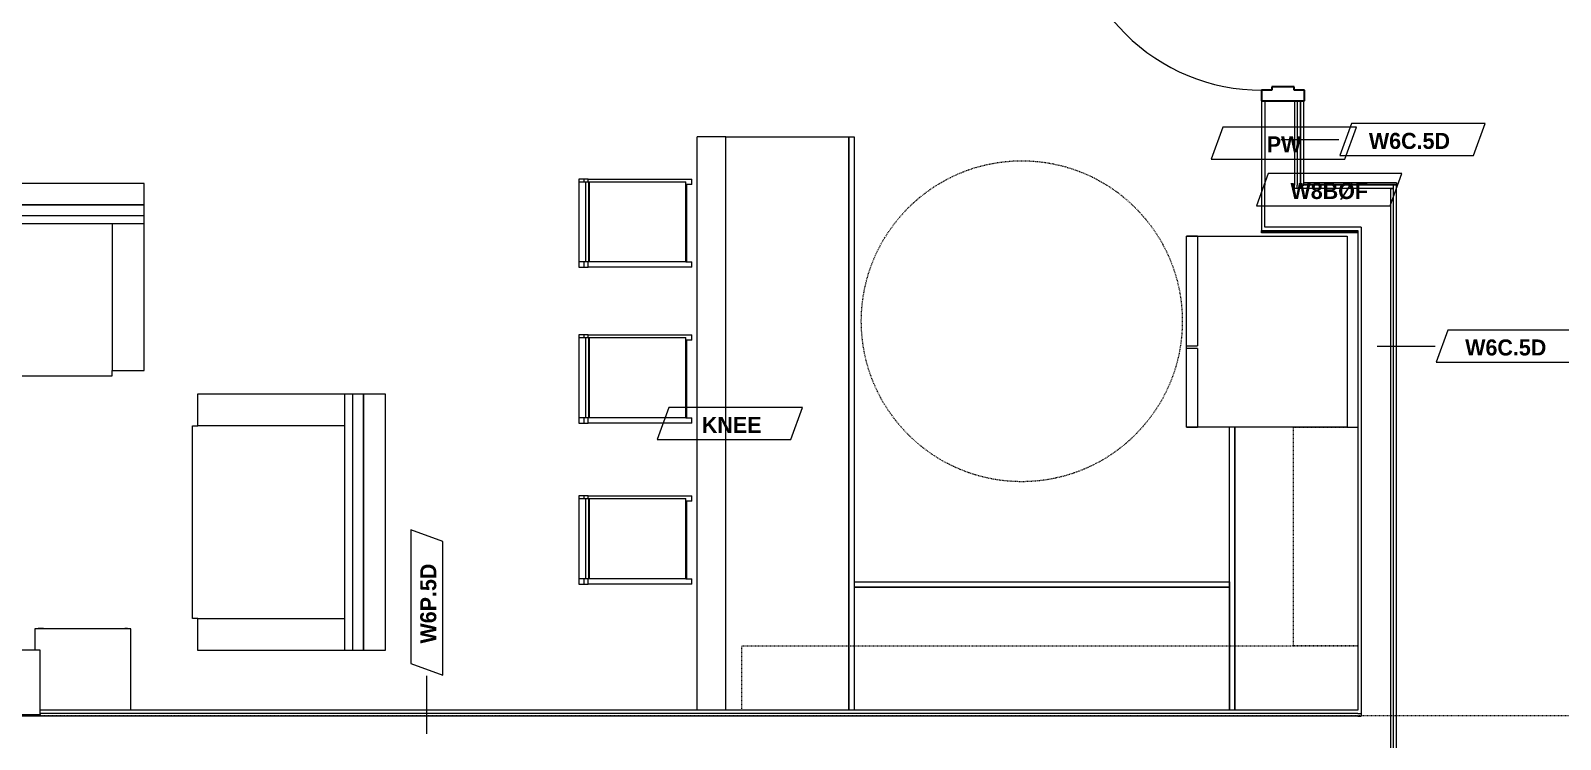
# Model space of a CAD drawing. Header units: inches. Extents: x -4010 to -1814, y 9846 to 12241.
# Drawn here: x -3735.4 to -3449.4, y 10549.2 to 10681.7 of the extents above; entities that cross this region are included whole.
import ezdxf

# ---------------------------------------------------------------- set-up
doc = ezdxf.new("R2010")
doc.units = ezdxf.units.IN
doc.header["$MEASUREMENT"] = 0
doc.linetypes.add('Dash', pattern=[0.25, 0.125, -0.125])
doc.linetypes.add('Dash_2_', pattern=[0.25, 0.125, -0.125])
for name, color, linetype, lineweight in [('0-1', 7, 'Continuous', 5), ('0-2', 7, 'Continuous', 9), ('A-DOOR-1', 7, 'Continuous', 9), ('A-DOOR-2', 10, 'Continuous', 30), ('A-DOOR-FRAM-2', 10, 'Continuous', 30), ('A-GENM', 5, 'Continuous', 9), ('A-GENM-HDLN', 13, 'Dash', 9), ('A-WALL-2', 250, 'Continuous', 18), ('A-WALL-3', 113, 'Continuous', 9), ('A-WALL-IDEN', 211, 'Continuous', 9), ('G-ANNO-SYMB-4', 111, 'Dash_2_', 9), ('I-FURN', 30, 'Continuous', 9), ('I-WALL-3', 7, 'Continuous', 9), ('Q-CASE', 31, 'Continuous', 9), ('Q-CASE-HDLN', 31, 'Dash', 9), ('Q-SPCQ', 91, 'Continuous', 9)]:
    doc.layers.add(name, color=color, linetype=linetype, lineweight=lineweight)
doc.styles.add('Century Gothic_B_1', font='GOTHICB.TTF', dxfattribs={"height": 3})

# ---------------------------------------------------------------- blocks, each defined once
blk = doc.blocks.new('Basic Wall _ INT - W8BØF - _5_8 GYP - 2X8 WOOD_BATT_ - 5_8 GYP_ - ___-2320033-UNIT PLANS - 1ST FLOOR')
at = {"layer": 'I-WALL-3'}
for p, q in [((-3505.3, 10644.23), (-3505.3, 10644.28)), ((-3505.3, 10644.15), (-3505.3, 10644.23)), ((-3505.3, 10644.15), (-3487.3, 10644.15)), ((-3505.3, 10643.86), (-3505.3, 10644.15)), ((-3487.3, 10643.86), (-3505.3, 10643.86))]:
    blk.add_line(p, q, dxfattribs=at)
blk = doc.blocks.new('Basic Wall _ INT - W8BØF - _5_8 GYP - 2X8 WOOD_BATT_ - 5_8 GYP_ - ___-2320032-UNIT PLANS - 1ST FLOOR')
at = {"layer": 'I-WALL-3'}
for p, q in [((-3480.05, 10653.19), (-3497.42, 10653.19)), ((-3480.05, 10652.9), (-3497.42, 10652.9)), ((-3480.05, 10653.19), (-3480.05, 10652.9)), ((-3480.05, 10652.9), (-3480.05, 10652.82)), ((-3480.05, 10652.82), (-3480.05, 10652.78))]:
    blk.add_line(p, q, dxfattribs=at)
blk = doc.blocks.new('HOLLOW METAL - UNIT DOOR-2191978-UNIT PLANS - 1ST FLOOR')
at = {"layer": 'A-DOOR-1'}
blk.add_arc((18, 3.875), 36, 90, 180, dxfattribs=at)
at = {"layer": 'A-DOOR-2'}
for p, q in [((18, 39.875), (16.25, 39.875)), ((16.25, 39.875), (16.25, 3.875)), ((18, 3.875), (18, 39.875)), ((16.25, 3.875), (18, 3.875))]:
    blk.add_line(p, q, dxfattribs=at)
at = {"layer": 'A-DOOR-FRAM-2'}
for p, q in [((-18, 3.875), (-20, 3.875)), ((-20, 3.875), (-20, -4.125)), ((-18, 1.9375), (-18, 3.875)), ((18, 3.875), (18, 1.9375)), ((20, 3.875), (18, 3.875)), ((20, -4.125), (20, 3.875)), ((-17.375, 1.9375), (-18, 1.9375)), ((-17.375, -2.1875), (-17.375, 1.9375)), ((18, 1.9375), (17.375, 1.9375)), ((17.375, 1.9375), (17.375, -2.1875)), ((-18, -4.125), (-18, -2.1875)), ((-18, -2.1875), (-17.375, -2.1875)), ((17.375, -2.1875), (18, -2.1875)), ((18, -2.1875), (18, -4.125)), ((-20, -4.125), (-18, -4.125)), ((18, -4.125), (20, -4.125))]:
    blk.add_line(p, q, dxfattribs=at)
blk = doc.blocks.new('CTR - 1st Phase - Common Walls_rvt-1-UNIT PLANS - 1ST FLOOR')
at = {"layer": 'A-WALL-2'}
for p, q in [((-3504.67, 10668.53), (-3504.67, 10652.78)), ((-3499.17, 10668.53), (-3499.17, 10652.78)), ((-3498.67, 10668.53), (-3498.67, 10652.78)), ((-3504.67, 10652.15), (-3504.67, 10652.78)), ((-3504.67, 10644.9), (-3504.67, 10652.15)), ((-3499.17, 10652.15), (-3499.17, 10652.78)), ((-3498.67, 10652.15), (-3499.17, 10652.15)), ((-3498.67, 10652.15), (-3499.17, 10652.15)), ((-3498.67, 10652.15), (-3498.67, 10652.78)), ((-3498.05, 10652.15), (-3498.67, 10652.15)), ((-3498.05, 10652.15), (-3498.67, 10652.15)), ((-3498.05, 10652.15), (-3498.05, 10652.78)), ((-3481.17, 10652.15), (-3498.05, 10652.15)), ((-3481.17, 10652.15), (-3480.67, 10652.15)), ((-3481.17, 10652.15), (-3481.17, 10644.9)), ((-3480.67, 10652.15), (-3481.17, 10652.15)), ((-3480.67, 10652.78), (-3480.67, 10652.15)), ((-3480.67, 10652.15), (-3480.67, 10644.28)), ((-3486.67, 10644.9), (-3504.67, 10644.9)), ((-3486.67, 10644.9), (-3486.67, 10644.28)), ((-3486.67, 10644.28), (-3486.67, 10554)), ((-3481.17, 10644.9), (-3481.17, 10644.28)), ((-3481.17, 10644.28), (-3481.17, 10418.16)), ((-3480.67, 10644.28), (-3480.67, 10418.16)), ((-3487.3, 10553.5), (-3823.82, 10553.5)), ((-3487.3, 10554), (-3733.62, 10554)), ((-3487.3, 10554), (-3486.67, 10554)), ((-3487.3, 10553.5), (-3486.67, 10553.5)), ((-3486.67, 10554), (-3486.67, 10553.5)), ((-3486.67, 10554), (-3486.67, 10553.5))]:
    blk.add_line(p, q, dxfattribs=at)
at = {"layer": 'I-WALL-3'}
for p, q in [((-3505.3, 10668.53), (-3505.3, 10652.78)), ((-3498.05, 10652.78), (-3498.05, 10668.53)), ((-3498.05, 10668.53), (-3498.05, 10652.78)), ((-3497.42, 10652.78), (-3497.42, 10668.53)), ((-3505.3, 10652.78), (-3505.3, 10644.9)), ((-3480.67, 10652.78), (-3498.05, 10652.78)), ((-3498.05, 10652.78), (-3497.42, 10652.78)), ((-3480.05, 10652.78), (-3480.67, 10652.78)), ((-3480.05, 10644.28), (-3480.05, 10652.78)), ((-3505.3, 10644.9), (-3505.3, 10644.28)), ((-3505.3, 10644.28), (-3487.3, 10644.28)), ((-3487.3, 10644.28), (-3487.3, 10554.63)), ((-3480.05, 10418.16), (-3480.05, 10644.28)), ((-3487.3, 10554.63), (-3733.62, 10554.63))]:
    blk.add_line(p, q, dxfattribs=at)
at = {"layer": '0-2', "rotation": 89.99999999999123}
blk.add_blockref('HOLLOW METAL - UNIT DOOR-2191978-UNIT PLANS - 1ST FLOOR', (-3501.42, 10688.53), dxfattribs=at)
at = {"layer": '0-2'}
for name in ['Basic Wall _ INT - W8BØF - _5_8 GYP - 2X8 WOOD_BATT_ - 5_8 GYP_ - ___-2320032-UNIT PLANS - 1ST FLOOR', 'Basic Wall _ INT - W8BØF - _5_8 GYP - 2X8 WOOD_BATT_ - 5_8 GYP_ - ___-2320033-UNIT PLANS - 1ST FLOOR']:
    blk.add_blockref(name, (0, 0), dxfattribs=at)
blk = doc.blocks.new('Entertainment_Center_14771 - Entertainment_Center_14771-1352616-UNIT PLANS - 1ST FLOOR')
at = {"layer": 'I-FURN'}
for p, q in [((-19, 6.12), (19, 6.12)), ((-19, 6), (-19, 6.12)), ((19, 6), (-19, 6)), ((19, 6), (-19, 6)), ((-19, 6), (-19, -6)), ((19, 6.12), (19, 6)), ((19, -6), (19, 6)), ((-36, 5.22), (-36, -10)), ((36, -10), (36, 5.22)), ((-19, -6), (19, -6)), ((-18, -10), (-18, -6)), ((18, -6), (18, -10)), ((-36, -10), (-18, -10)), ((-35.34, -10), (-35.34, -10.03)), ((-35.34, -10.03), (-34.85, -10.03)), ((-34.85, -10.03), (-34.85, -10)), ((-19.66, -10), (-19.66, -10.03)), ((-19.66, -10.03), (-18.66, -10.03)), ((-18.66, -10.03), (-18.66, -10)), ((18, -10), (36, -10)), ((18.66, -10), (18.66, -10.03)), ((18.66, -10.03), (19.66, -10.03)), ((19.66, -10.03), (19.66, -10)), ((34.85, -10), (34.85, -10.03)), ((34.85, -10.03), (35.34, -10.03)), ((35.34, -10.03), (35.34, -10))]:
    blk.add_line(p, q, dxfattribs=at)
blk = doc.blocks.new('Couch-Both_Arms-Generic - 1-1352606-UNIT PLANS - 1ST FLOOR')
at = {"layer": 'I-FURN'}
for p, q in [((42, 17.5), (-42, 17.5)), ((-42, 17.5), (-42, 13.5)), ((42, 13.5), (42, 17.5)), ((-42, 13.5), (42, 13.5)), ((42, 13.5), (-42, 13.5)), ((-42, 13.5), (-42, 10)), ((-42, 11.5), (42, 11.5)), ((42, 10), (42, 13.5)), ((-42, 10), (-42, -17.5)), ((-42, 10), (42, 10)), ((-36, -17.5), (-36, 10)), ((36, 10), (36, -17.5)), ((42, -17.5), (42, 10)), ((-42, -17.5), (-36, -17.5)), ((-36, -17.5), (-36, -18.5)), ((-36, -18.5), (36, -18.5)), ((36, -18.5), (36, -17.5)), ((36, -17.5), (42, -17.5))]:
    blk.add_line(p, q, dxfattribs=at)
blk = doc.blocks.new('Couch-Both_Arms-Generic - 2-1523460-UNIT PLANS - 1ST FLOOR')
at = {"layer": 'I-FURN'}
for p, q in [((-24, 17.5), (-18, 17.5)), ((-24, -10), (-24, 17.5)), ((-18, 18.5), (18, 18.5)), ((-18, 17.5), (-18, 18.5)), ((-18, 17.5), (-18, -10)), ((18, 18.5), (18, 17.5)), ((18, 17.5), (24, 17.5)), ((18, -10), (18, 17.5)), ((24, 17.5), (24, -10)), ((-24, -10), (24, -10)), ((-24, -13.5), (-24, -10)), ((24, -10), (24, -13.5)), ((-24, -11.5), (24, -11.5)), ((-24, -13.5), (24, -13.5)), ((-24, -17.5), (-24, -13.5)), ((24, -13.5), (-24, -13.5)), ((24, -13.5), (24, -17.5)), ((24, -17.5), (-24, -17.5))]:
    blk.add_line(p, q, dxfattribs=at)
blk = doc.blocks.new('Bar_Stool_6722_1_ - Bar_Stool_6722_1_-V105-UNIT PLANS - 1ST FLOOR')
at = {"layer": 'I-FURN'}
for p, q in [((1, 0), (0, 0)), ((0, 0), (0, -0.98)), ((1, -1.24), (1, 0)), ((16, 0), (1, 0)), ((16, 0), (16, -1.24)), ((0, -0.98), (1, -0.98)), ((0, -0.98), (0, -1.78)), ((0, -1.78), (1, -1.78)), ((0, -17.72), (0, -1.78)), ((1, -1.91), (1, -1.24)), ((16, -1.24), (1, -1.24)), ((1, -1.91), (16, -1.91)), ((1, -2.03), (1, -1.91)), ((1, -17.63), (1, -2.03)), ((1, -2.03), (16, -2.03)), ((16.5, 0), (16, 0)), ((16, -0.98), (16.5, -0.98)), ((16, -1.24), (16, -1.91)), ((16, -1.78), (16.5, -1.78)), ((16, -1.91), (16, -2.03)), ((16, -2.03), (16, -17.63)), ((16.5, -0.98), (16.5, 0)), ((16.5, -1.78), (16.5, -0.98)), ((16.5, -1.78), (16.5, -17.72)), ((0, -19.21), (0, -17.72)), ((0, -21.13), (0, -19.21)), ((1, -19.89), (1, -17.63)), ((1, -19.99), (1, -19.89)), ((1, -19.99), (1, -20.06)), ((1, -20), (16, -20)), ((15.5, -20.06), (15.5, -19.99)), ((16, -17.63), (16, -19.89)), ((16, -19.89), (16, -19.99)), ((16.5, -17.72), (16.5, -19.21)), ((16.5, -19.21), (16.5, -21.13)), ((0, -21.13), (1, -21.13)), ((1, -20.06), (1, -20.14)), ((15.5, -20.14), (1, -20.14)), ((1, -20.14), (1, -21.13)), ((15.5, -20.14), (15.5, -20.06)), ((15.5, -21.13), (15.5, -20.14)), ((15.5, -21.13), (16.5, -21.13))]:
    blk.add_line(p, q, dxfattribs=at)
blk = doc.blocks.new('OD_CW_Upper Cabinet - OD_CW_Upper Cabinet-3856829-UNIT PLANS - 1ST FLOOR')
at = {"layer": 'Q-CASE-HDLN'}
for p, q in [((0.74, -24), (0.74, -12)), ((0.74, -12), (115.86, -12)), ((115.86, -12), (115.86, -24)), ((115.86, -24), (0.74, -24))]:
    blk.add_line(p, q, dxfattribs=at)
blk = doc.blocks.new('OD_CW_Base Cabinet - OD_CW_Base Cabinet-V133-UNIT PLANS - 1ST FLOOR')
at = {"layer": 'Q-CASE'}
for p, q in [((0.74, 0), (70.86, 0)), ((0.74, 0), (70.86, 0)), ((70.86, -1), (0.74, -1)), ((0.74, -1), (70.86, -1)), ((70.86, 0), (70.86, -24)), ((70.86, 0), (70.86, -1)), ((70.86, -1), (70.86, -24))]:
    blk.add_line(p, q, dxfattribs=at)
blk = doc.blocks.new('OD_CW_Base Cabinet - OD_CW_Base Cabinet-3870047-UNIT PLANS - 1ST FLOOR')
at = {"layer": 'Q-CASE'}
for p, q in [((0.74, -24), (0.74, 0)), ((0.74, 0), (107.93, 0)), ((0.74, -1), (0.74, 0)), ((0.74, 0), (107.93, 0)), ((107.93, -1), (0.74, -1)), ((0.74, -24), (0.74, -1)), ((0.74, -1), (107.93, -1)), ((107.93, -24), (0.74, -24)), ((107.93, -24), (0.74, -24))]:
    blk.add_line(p, q, dxfattribs=at)
blk = doc.blocks.new('ADA Clearances - 5ft Circle-3255450-UNIT PLANS - 1ST FLOOR')
at = {"layer": 'A-GENM-HDLN'}
blk.add_circle((0, 0), 30, dxfattribs=at)
blk = doc.blocks.new('OD_CW_Upper Cabinet - OD_CW_Upper Cabinet-3876543-UNIT PLANS - 1ST FLOOR')
at = {"layer": 'Q-CASE-HDLN'}
for p, q in [((0.74, -24), (0.74, -12)), ((0.74, -12), (41.64, -12)), ((41.64, -12), (41.64, -24)), ((41.64, -24), (0.74, -24))]:
    blk.add_line(p, q, dxfattribs=at)
blk = doc.blocks.new('OD_CW_Base Cabinet - OD_CW_Base Cabinet-V135-UNIT PLANS - 1ST FLOOR')
at = {"layer": 'Q-CASE'}
for p, q in [((0.74, 0), (53.64, 0)), ((0.74, 0), (53.64, 0)), ((53.64, -1), (0.74, -1)), ((0.74, -1), (53.64, -1)), ((53.64, -22), (53.64, -24)), ((53.64, -22), (53.64, -24))]:
    blk.add_line(p, q, dxfattribs=at)
blk = doc.blocks.new('Refrigerator_-_Side-by-Side_6047 - 36_ X 30_-V134-UNIT PLANS - 1ST FLOOR')
at = {"layer": 'Q-SPCQ'}
for p, q in [((-17.88, 15.58), (17.87, 15.58)), ((-17.88, -14.42), (-17.88, 15.58)), ((-17.88, 15.58), (-3.13, 15.58)), ((-17.88, 15.58), (-17.88, 13.58)), ((-3.13, 13.58), (-3.13, 15.58)), ((-2.63, 15.58), (17.87, 15.58)), ((-2.63, 15.58), (-2.63, 13.58)), ((17.87, 15.58), (17.87, -14.42)), ((17.87, 13.58), (17.87, 15.58)), ((-3.13, 13.58), (-17.88, 13.58)), ((17.87, 13.58), (-2.63, 13.58)), ((17.87, -14.42), (-17.88, -14.42))]:
    blk.add_line(p, q, dxfattribs=at)
blk = doc.blocks.new('Wall Tag - Arch Wall-3956453-UNIT PLANS - 1ST FLOOR')
at = {"layer": 'A-WALL-IDEN'}
for p, q in [((-0.3561, 0.0937), (-0.4244, -0.0937)), ((0.4244, 0.0937), (-0.3561, 0.0937)), ((0.3561, -0.0937), (0.4244, 0.0937)), ((-0.4244, -0.0937), (0.3561, -0.0937))]:
    blk.add_line(p, q, dxfattribs=at)

msp = doc.modelspace()

# ---------------------------------------------------------------- linework, layer by layer
at = {"layer": 'A-WALL-3'}
for p in [(-3610.79874, 10554.6269), (-3605.42374, 10661.8144)]:
    msp.add_line(p, (-3610.79874, 10661.8144), dxfattribs=at)
at = {"layer": 'A-WALL-IDEN'}
for p, q in [((-3501.67374, 10661.30657), (-3490.83058, 10661.30657)), ((-3483.67374, 10622.69081), (-3472.83058, 10622.69081)), ((-3661.30651, 10550.1894), (-3661.30651, 10561.03255))]:
    msp.add_line(p, q, dxfattribs=at)
at = {"layer": 'G-ANNO-SYMB-4'}
msp.add_line((-3858.32959, 10553.60832), (-3434.39699, 10553.60832), dxfattribs=at)

# ---------------------------------------------------------------- block references
at = {"layer": '0-1'}
msp.add_blockref('CTR - 1st Phase - Common Walls_rvt-1-UNIT PLANS - 1ST FLOOR', (0, 0), dxfattribs=at)
at = {"layer": 'A-GENM', "rotation": 270.0000000001967}
msp.add_blockref('ADA Clearances - 5ft Circle-3255450-UNIT PLANS - 1ST FLOOR', (-3550.11124, 10627.3394), dxfattribs=at)
at = {"layer": 'A-WALL-IDEN', "xscale": 31.99999999999999, "yscale": 31.99999999999999, "zscale": 31.99999999999999}
for p in [(-3501.15425, 10660.6519), (-3477.09888, 10661.30657), (-3492.67374, 10651.94491), (-3459.09888, 10622.69081), (-3604.69322, 10608.22065)]:
    msp.add_blockref('Wall Tag - Arch Wall-3956453-UNIT PLANS - 1ST FLOOR', p, dxfattribs=at)
at = {"layer": 'A-WALL-IDEN', "xscale": 31.99999999999999, "yscale": 31.99999999999999, "zscale": 31.99999999999999, "rotation": 89.99999999999991}
msp.add_blockref('Wall Tag - Arch Wall-3956453-UNIT PLANS - 1ST FLOOR', (-3661.30651, 10574.76426), dxfattribs=at)
at = {"layer": 'I-FURN'}
msp.add_blockref('Couch-Both_Arms-Generic - 1-1352606-UNIT PLANS - 1ST FLOOR', (-3756.13093, 10635.61953), dxfattribs=at)
for name, p, rotation in [('Bar_Stool_6722_1_ - Bar_Stool_6722_1_-V105-UNIT PLANS - 1ST FLOOR', (-3632.92374, 10637.42569), 89.99999999990548), ('Bar_Stool_6722_1_ - Bar_Stool_6722_1_-V105-UNIT PLANS - 1ST FLOOR', (-3632.92374, 10608.30437), 89.99999999990548), ('Couch-Both_Arms-Generic - 2-1523460-UNIT PLANS - 1ST FLOOR', (-3686.63093, 10589.79453), 90.00000000003507), ('Bar_Stool_6722_1_ - Bar_Stool_6722_1_-V105-UNIT PLANS - 1ST FLOOR', (-3632.92374, 10578.18305), 89.99999999990548), ('Entertainment_Center_14771 - Entertainment_Center_14771-1352616-UNIT PLANS - 1ST FLOOR', (-3752.62067, 10559.84453), 180)]:
    msp.add_blockref(name, p, dxfattribs=dict(at, rotation=rotation))
at = {"layer": 'Q-CASE'}
for name, p, rotation in [('OD_CW_Base Cabinet - OD_CW_Base Cabinet-3870047-UNIT PLANS - 1ST FLOOR', (-3581.42374, 10662.5521), 269.9999999999985), ('OD_CW_Base Cabinet - OD_CW_Base Cabinet-V135-UNIT PLANS - 1ST FLOOR', (-3511.29874, 10553.88919), 90.00000000000125), ('OD_CW_Upper Cabinet - OD_CW_Upper Cabinet-3876543-UNIT PLANS - 1ST FLOOR', (-3511.29874, 10565.88919), 90.00000000000391)]:
    msp.add_blockref(name, p, dxfattribs=dict(at, rotation=rotation))
for name, p in [('OD_CW_Base Cabinet - OD_CW_Base Cabinet-V133-UNIT PLANS - 1ST FLOOR', (-3582.16144, 10578.6269)), ('OD_CW_Upper Cabinet - OD_CW_Upper Cabinet-3856829-UNIT PLANS - 1ST FLOOR', (-3603.16144, 10578.6269))]:
    msp.add_blockref(name, p, dxfattribs=at)
at = {"layer": 'Q-SPCQ', "rotation": 90.00000000000263}
msp.add_blockref('Refrigerator_-_Side-by-Side_6047 - 36_ X 30_-V134-UNIT PLANS - 1ST FLOOR', (-3503.72094, 10625.4019), dxfattribs=at)

# ---------------------------------------------------------------- texts
at = {"layer": 'A-WALL-IDEN', "char_height": 3, "attachment_point": 1, "style": 'Century Gothic_B_1'}
for s, insert, width in [('PW', (-3504.33238, 10661.89943), 7.575), ('W6C.5D', (-3485.23448, 10662.5541), 19.594), ('W8BØF', (-3499.88966, 10653.19245), 17.372), ('W6C.5D', (-3467.23448, 10623.93835), 19.594), ('KNEE', (-3609.91229, 10609.46818), 12.524)]:
    msp.add_mtext(s, dxfattribs=dict(at, insert=insert, width=width))
at = {"layer": 'A-WALL-IDEN', "insert": (-3662.55404, 10567.08849), "char_height": 3, "width": 18.483, "attachment_point": 1, "rotation": 90, "style": 'Century Gothic_B_1'}
msp.add_mtext('W6P.5D', dxfattribs=at)

doc.saveas('drawing.dxf')
